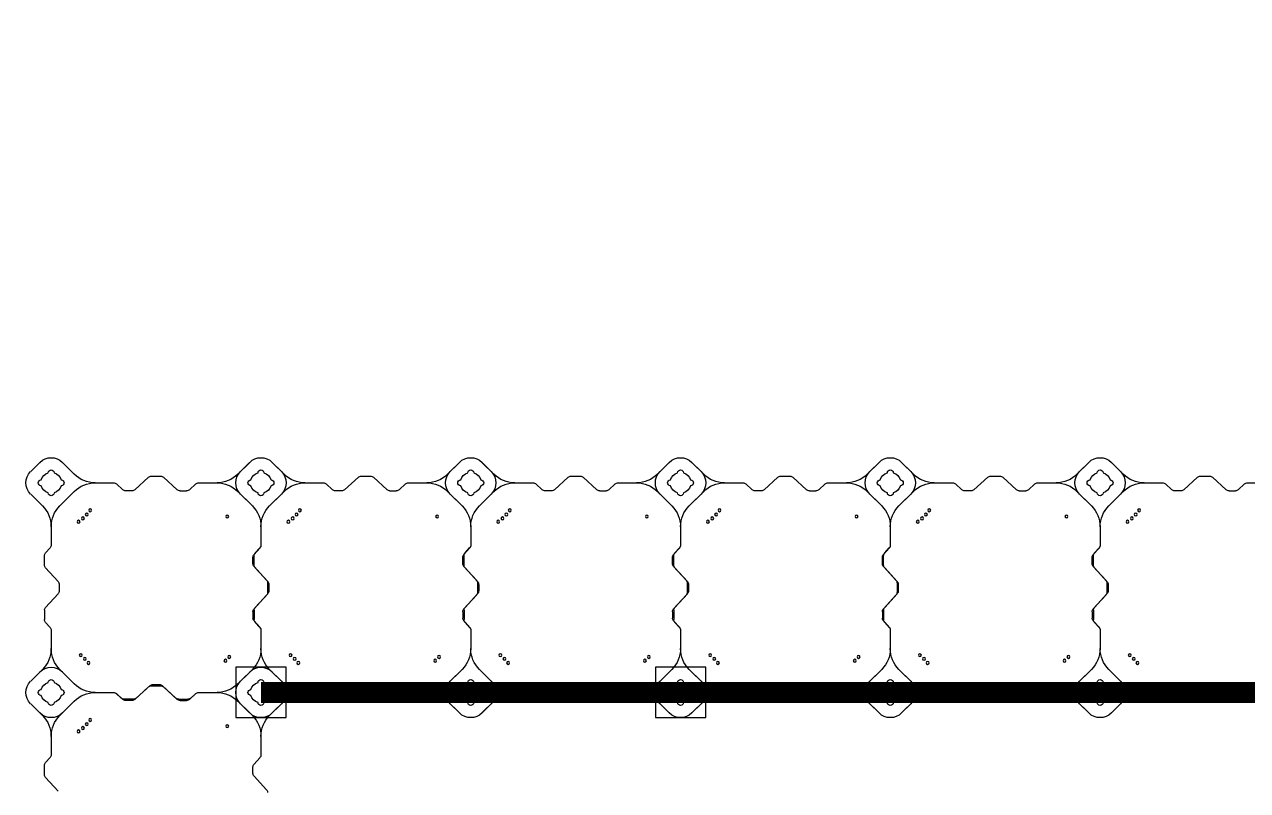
# Model space of a CAD drawing. Header units: millimetres. Extents: x -1612139 to -1260738, y 1141106 to 1536160.
# Drawn here: x -1287465 to -1284550, y 1185697 to 1187524 of the extents above; entities that cross this region are included whole.
import ezdxf

# ---------------------------------------------------------------- set-up
doc = ezdxf.new("R2010")
doc.units = ezdxf.units.MM
doc.header["$LTSCALE"] = 10
doc.layers.get('0').update_dxf_attribs({"linetype": 'CONTINUOUS'})
doc.layers.add('W-FLOAT_BOWL浮筒', color=253, linetype='CONTINUOUS')

# ---------------------------------------------------------------- blocks, each defined once
blk = doc.blocks.new('橙色')
at = {"layer": 'W-FLOAT_BOWL浮筒', "color": 30}
for p, q in [((-13.4, 702.9), (16.4, 735.6)), ((483.6, 699.4), (513.4, 732.1)), ((-16, 696.1), (-16, 673.9)), ((481, 692.6), (481, 677.4)), ((483.6, 670.6), (497.4, 655.5)), ((-13.4, 667.1), (-2.6, 655.3)), ((0, 604.7), (0, 648.5)), ((500, 604.7), (500, 648.7)), ((-48.8, 526.8), (-20.5, 555.2)), ((55.2, 520.5), (20.5, 555.2)), ((444.8, 520.5), (479.5, 555.2)), ((548.8, 526.8), (520.5, 555.2)), ((-48.8, 526.9), (-26.9, 548.8)), ((26.8, 548.8), (55.2, 520.5)), ((473.2, 548.8), (444.8, 520.5)), ((451.2, 526.9), (473.1, 548.8)), ((526.8, 548.8), (555.2, 520.5)), ((526.9, 548.8), (548.8, 526.9)), ((973.2, 548.8), (944.8, 520.5)), ((951.2, 526.9), (973.1, 548.8)), ((1026.8, 548.8), (1055.2, 520.5)), ((1026.9, 548.8), (1048.8, 526.9)), ((1473.2, 548.8), (1444.8, 520.5)), ((1451.2, 526.9), (1473.1, 548.8)), ((1526.8, 548.8), (1555.2, 520.5)), ((1526.9, 548.8), (1548.8, 526.9)), ((1973.2, 548.8), (1944.8, 520.5)), ((1951.2, 526.9), (1973.1, 548.8)), ((2026.8, 548.8), (2055.2, 520.5)), ((2026.9, 548.8), (2048.8, 526.9)), ((2473.2, 548.8), (2444.8, 520.5)), ((2451.2, 526.9), (2473.1, 548.8)), ((2526.8, 548.8), (2555.2, 520.5)), ((2526.9, 548.8), (2548.8, 526.9)), ((104.6, 500), (148.7, 500)), ((104.6, 500), (148.5, 500)), ((167.1, 513.4), (155.3, 502.6)), ((170.6, 516.4), (155.5, 502.6)), ((196.1, 516), (173.9, 516)), ((192.6, 519), (177.4, 519)), ((199.4, 516.4), (232.1, 486.6)), ((202.9, 513.4), (235.6, 483.6)), ((297.1, 513.4), (264.4, 483.6)), ((300.6, 516.4), (267.9, 486.6)), ((303.9, 516), (326.1, 516)), ((307.4, 519), (322.6, 519)), ((329.4, 516.4), (344.5, 502.6)), ((332.9, 513.4), (344.7, 502.6)), ((351.3, 500), (395.3, 500)), ((351.5, 500), (395.3, 500)), ((604.6, 500), (648.5, 500)), ((667.1, 513.4), (655.3, 502.6)), ((696.1, 516), (673.9, 516)), ((702.9, 513.4), (735.6, 483.6)), ((797.1, 513.4), (764.4, 483.6)), ((803.9, 516), (826.1, 516)), ((832.9, 513.4), (844.7, 502.6)), ((851.5, 500), (895.3, 500)), ((1104.6, 500), (1148.5, 500)), ((1167.1, 513.4), (1155.3, 502.6)), ((1196.1, 516), (1173.9, 516)), ((1202.9, 513.4), (1235.6, 483.6)), ((1297.1, 513.4), (1264.4, 483.6)), ((1303.9, 516), (1326.1, 516)), ((1332.9, 513.4), (1344.7, 502.6)), ((1351.5, 500), (1395.3, 500)), ((1604.6, 500), (1648.5, 500)), ((1667.1, 513.4), (1655.3, 502.6)), ((1696.1, 516), (1673.9, 516)), ((1702.9, 513.4), (1735.6, 483.6)), ((1797.1, 513.4), (1764.4, 483.6)), ((1803.9, 516), (1826.1, 516)), ((1832.9, 513.4), (1844.7, 502.6)), ((1851.5, 500), (1895.3, 500)), ((2104.6, 500), (2148.5, 500)), ((2167.1, 513.4), (2155.3, 502.6)), ((2196.1, 516), (2173.9, 516)), ((2202.9, 513.4), (2235.6, 483.6)), ((2297.1, 513.4), (2264.4, 483.6)), ((2303.9, 516), (2326.1, 516)), ((2332.9, 513.4), (2344.7, 502.6)), ((2351.5, 500), (2395.3, 500)), ((2604.6, 500), (2648.5, 500)), ((2667.1, 513.4), (2655.3, 502.6)), ((2696.1, 516), (2673.9, 516)), ((2702.9, 513.4), (2735.6, 483.6)), ((2797.1, 513.4), (2764.4, 483.6)), ((2803.9, 516), (2826.1, 516)), ((2832.9, 513.4), (2844.7, 502.6)), ((-48.8, 473.2), (-20.5, 444.8)), ((-26.9, 451.2), (-48.8, 473.1)), ((20.5, 444.8), (55.2, 479.5)), ((26.8, 451.2), (55.2, 479.5)), ((238.9, 484), (261.1, 484)), ((242.4, 481), (257.6, 481)), ((473.2, 451.2), (444.8, 479.5)), ((479.5, 444.8), (444.8, 479.5)), ((451.2, 473.2), (479.5, 444.8)), ((520.5, 444.8), (555.2, 479.5)), ((548.8, 473.2), (520.5, 444.8)), ((548.8, 473.1), (526.9, 451.2)), ((742.4, 481), (757.6, 481)), ((979.5, 444.8), (944.8, 479.5)), ((951.2, 473.2), (979.5, 444.8)), ((1020.5, 444.8), (1055.2, 479.5)), ((1048.8, 473.2), (1020.5, 444.8)), ((1242.4, 481), (1257.6, 481)), ((1479.5, 444.8), (1444.8, 479.5)), ((1451.2, 473.2), (1479.5, 444.8)), ((1520.5, 444.8), (1555.2, 479.5)), ((1548.8, 473.2), (1520.5, 444.8)), ((1742.4, 481), (1757.6, 481)), ((1979.5, 444.8), (1944.8, 479.5)), ((1951.2, 473.2), (1979.5, 444.8)), ((2020.5, 444.8), (2055.2, 479.5)), ((2048.8, 473.2), (2020.5, 444.8)), ((2242.4, 481), (2257.6, 481)), ((2479.5, 444.8), (2444.8, 479.5)), ((2451.2, 473.2), (2479.5, 444.8)), ((2520.5, 444.8), (2555.2, 479.5)), ((2548.8, 473.2), (2520.5, 444.8)), ((2742.4, 481), (2757.6, 481)), ((0, 351.5), (0, 395.4)), ((500, 351.3), (500, 395.4)), ((500, 351.5), (500, 395.4)), ((1000, 351.5), (1000, 395.4)), ((1000, 351.3), (1000, 395.4)), ((1500, 351.3), (1500, 395.4)), ((1500, 351.5), (1500, 395.4)), ((2000, 351.3), (2000, 395.4)), ((2000, 351.5), (2000, 395.4)), ((2500, 351.3), (2500, 395.4)), ((2500, 351.5), (2500, 395.4)), ((-16, 303.9), (-16, 326.1)), ((-13.4, 332.9), (-2.6, 344.7)), ((481, 307.4), (481, 322.6)), ((483.6, 329.4), (497.4, 344.5)), ((484, 303.9), (484, 326.1)), ((486.6, 332.9), (497.4, 344.7)), ((981, 307.4), (981, 322.6)), ((983.6, 329.4), (997.4, 344.5)), ((984, 303.9), (984, 326.1)), ((986.6, 332.9), (997.4, 344.7)), ((1481, 307.4), (1481, 322.6)), ((1483.6, 329.4), (1497.4, 344.5)), ((1484, 303.9), (1484, 326.1)), ((1486.6, 332.9), (1497.4, 344.7)), ((1981, 307.4), (1981, 322.6)), ((1983.6, 329.4), (1997.4, 344.5)), ((1984, 303.9), (1984, 326.1)), ((1986.6, 332.9), (1997.4, 344.7)), ((2481, 307.4), (2481, 322.6)), ((2483.6, 329.4), (2497.4, 344.5)), ((2484, 303.9), (2484, 326.1)), ((2486.6, 332.9), (2497.4, 344.7)), ((-13.4, 297.1), (16.4, 264.4)), ((483.6, 300.6), (513.4, 267.9)), ((486.6, 297.1), (516.4, 264.4)), ((983.6, 300.6), (1013.4, 267.9)), ((986.6, 297.1), (1016.4, 264.4)), ((1483.6, 300.6), (1513.4, 267.9)), ((1486.6, 297.1), (1516.4, 264.4)), ((1983.6, 300.6), (2013.4, 267.9)), ((1986.6, 297.1), (2016.4, 264.4)), ((2483.6, 300.6), (2513.4, 267.9)), ((2486.6, 297.1), (2516.4, 264.4)), ((-13.4, 202.9), (16.4, 235.6)), ((19, 242.4), (19, 257.6)), ((486.6, 202.9), (516.4, 235.6)), ((516, 238.9), (516, 261.1)), ((519, 242.4), (519, 257.6)), ((986.6, 202.9), (1016.4, 235.6)), ((1016, 238.9), (1016, 261.1)), ((1019, 242.4), (1019, 257.6)), ((1486.6, 202.9), (1516.4, 235.6)), ((1516, 238.9), (1516, 261.1)), ((1519, 242.4), (1519, 257.6)), ((1986.6, 202.9), (2016.4, 235.6)), ((2016, 238.9), (2016, 261.1)), ((2019, 242.4), (2019, 257.6)), ((2486.6, 202.9), (2516.4, 235.6)), ((2516, 238.9), (2516, 261.1)), ((2519, 242.4), (2519, 257.6)), ((483.6, 199.4), (513.4, 232.1)), ((983.6, 199.4), (1013.4, 232.1)), ((1483.6, 199.4), (1513.4, 232.1)), ((1983.6, 199.4), (2013.4, 232.1)), ((2483.6, 199.4), (2513.4, 232.1)), ((-16, 196.1), (-16, 173.9)), ((481, 192.6), (481, 177.4)), ((484, 196.1), (484, 173.9)), ((981, 192.6), (981, 177.4)), ((984, 196.1), (984, 173.9)), ((1481, 192.6), (1481, 177.4)), ((1484, 196.1), (1484, 173.9)), ((1981, 192.6), (1981, 177.4)), ((1984, 196.1), (1984, 173.9)), ((2481, 192.6), (2481, 177.4)), ((2484, 196.1), (2484, 173.9)), ((-13.4, 167.1), (-2.6, 155.3)), ((0, 104.7), (0, 148.5)), ((483.6, 170.6), (497.4, 155.5)), ((486.6, 167.1), (497.4, 155.3)), ((500, 104.7), (500, 148.7)), ((500, 104.7), (500, 148.5)), ((983.6, 170.6), (997.4, 155.5)), ((986.6, 167.1), (997.4, 155.3)), ((1000, 104.7), (1000, 148.7)), ((1000, 104.7), (1000, 148.5)), ((1483.6, 170.6), (1497.4, 155.5)), ((1486.6, 167.1), (1497.4, 155.3)), ((1500, 104.7), (1500, 148.7)), ((1500, 104.7), (1500, 148.5)), ((1983.6, 170.6), (1997.4, 155.5)), ((1986.6, 167.1), (1997.4, 155.3)), ((2000, 104.7), (2000, 148.7)), ((2000, 104.7), (2000, 148.5)), ((2483.6, 170.6), (2497.4, 155.5)), ((2486.6, 167.1), (2497.4, 155.3)), ((2500, 104.7), (2500, 148.7)), ((2500, 104.7), (2500, 148.5)), ((-48.8, 26.8), (-20.5, 55.2)), ((55.2, 20.5), (20.5, 55.2)), ((444.8, 20.5), (479.5, 55.2)), ((451.2, 26.8), (479.5, 55.2)), ((548.8, 26.8), (520.5, 55.2)), ((555.2, 20.5), (520.5, 55.2)), ((944.8, 20.5), (979.5, 55.2)), ((951.2, 26.8), (979.5, 55.2)), ((1055.2, 20.5), (1020.5, 55.2)), ((1048.8, 26.8), (1020.5, 55.2)), ((1444.8, 20.5), (1479.5, 55.2)), ((1451.2, 26.8), (1479.5, 55.2)), ((1548.8, 26.8), (1520.5, 55.2)), ((1555.2, 20.5), (1520.5, 55.2)), ((1944.8, 20.5), (1979.5, 55.2)), ((1951.2, 26.8), (1979.5, 55.2)), ((2048.8, 26.8), (2020.5, 55.2)), ((2055.2, 20.5), (2020.5, 55.2)), ((2444.8, 20.5), (2479.5, 55.2)), ((2451.2, 26.8), (2479.5, 55.2)), ((2548.8, 26.8), (2520.5, 55.2)), ((2555.2, 20.5), (2520.5, 55.2)), ((104.6, 0), (148.7, 0)), ((170.6, 16.4), (155.5, 2.6)), ((192.6, 19), (177.4, 19)), ((199.4, 16.4), (232.1, -13.4)), ((300.6, 16.4), (267.9, -13.4)), ((307.4, 19), (322.6, 19)), ((329.4, 16.4), (344.5, 2.6)), ((351.3, 0), (395.3, 0)), ((604.6, 0), (648.7, 0)), ((670.6, 16.4), (655.5, 2.6)), ((692.6, 19), (677.4, 19)), ((699.4, 16.4), (732.1, -13.4)), ((800.6, 16.4), (767.9, -13.4)), ((807.4, 19), (822.6, 19)), ((829.4, 16.4), (844.5, 2.6)), ((851.3, 0), (895.3, 0)), ((1104.6, 0), (1148.7, 0)), ((1170.6, 16.4), (1155.5, 2.6)), ((1192.6, 19), (1177.4, 19)), ((1199.4, 16.4), (1232.1, -13.4)), ((1300.6, 16.4), (1267.9, -13.4)), ((1307.4, 19), (1322.6, 19)), ((1329.4, 16.4), (1344.5, 2.6)), ((1351.3, 0), (1395.3, 0)), ((1604.6, 0), (1648.7, 0)), ((1670.6, 16.4), (1655.5, 2.6)), ((1692.6, 19), (1677.4, 19)), ((1699.4, 16.4), (1732.1, -13.4)), ((1800.6, 16.4), (1767.9, -13.4)), ((1807.4, 19), (1822.6, 19)), ((1829.4, 16.4), (1844.5, 2.6)), ((1851.3, 0), (1895.3, 0)), ((2104.6, 0), (2148.7, 0)), ((2170.6, 16.4), (2155.5, 2.6)), ((2192.6, 19), (2177.4, 19)), ((2199.4, 16.4), (2232.1, -13.4)), ((2300.6, 16.4), (2267.9, -13.4)), ((2307.4, 19), (2322.6, 19)), ((2329.4, 16.4), (2344.5, 2.6)), ((2351.3, 0), (2395.3, 0)), ((2604.6, 0), (2648.7, 0)), ((2670.6, 16.4), (2655.5, 2.6)), ((2692.6, 19), (2677.4, 19)), ((2699.4, 16.4), (2732.1, -13.4)), ((2800.6, 16.4), (2767.9, -13.4)), ((2807.4, 19), (2822.6, 19)), ((2829.4, 16.4), (2844.5, 2.6)), ((2851.3, 0), (2895.3, 0)), ((-26.9, -48.8), (-48.8, -26.9)), ((26.8, -48.8), (55.2, -20.5)), ((238.9, -16), (261.1, -16)), ((473.2, -48.8), (444.8, -20.5)), ((473.1, -48.8), (451.2, -26.9)), ((526.8, -48.8), (555.2, -20.5)), ((548.8, -26.9), (526.9, -48.8)), ((738.9, -16), (761.1, -16)), ((973.2, -48.8), (944.8, -20.5)), ((973.1, -48.8), (951.2, -26.9)), ((1026.8, -48.8), (1055.2, -20.5)), ((1048.8, -26.9), (1026.9, -48.8)), ((1238.9, -16), (1261.1, -16)), ((1473.2, -48.8), (1444.8, -20.5)), ((1473.1, -48.8), (1451.2, -26.9)), ((1526.8, -48.8), (1555.2, -20.5)), ((1548.8, -26.9), (1526.9, -48.8)), ((1738.9, -16), (1761.1, -16)), ((1973.2, -48.8), (1944.8, -20.5)), ((1973.1, -48.8), (1951.2, -26.9)), ((2026.8, -48.8), (2055.2, -20.5)), ((2048.8, -26.9), (2026.9, -48.8)), ((2238.9, -16), (2261.1, -16)), ((2473.2, -48.8), (2444.8, -20.5)), ((2473.1, -48.8), (2451.2, -26.9)), ((2526.8, -48.8), (2555.2, -20.5)), ((2548.8, -26.9), (2526.9, -48.8)), ((2738.9, -16), (2761.1, -16))]:
    blk.add_line(p, q, dxfattribs=at)
for centre in [(65.3, 592.9), (75.6, 584.8), (419.7, 580.3), (84.8, 575.6), (92.9, 565.3), (70.6, 411), (80.3, 419.7), (89, 429.4), (415.2, 424.4), (424.4, 415.2), (570.6, 411), (580.3, 419.7), (589, 429.4), (915.2, 424.4), (924.4, 415.2), (1070.6, 411), (1080.3, 419.7), (1089, 429.4), (1415.2, 424.4), (1424.4, 415.2), (1570.6, 411), (1580.3, 419.7), (1589, 429.4), (1915.2, 424.4), (1924.4, 415.2), (2070.6, 411), (2080.3, 419.7), (2089, 429.4), (2415.2, 424.4), (2424.4, 415.2), (2570.6, 411), (2580.3, 419.7), (2589, 429.4), (65.3, 92.9), (75.6, 84.8), (565.3, 92.9), (575.6, 84.8), (1065.3, 92.9), (1075.6, 84.8), (1565.3, 92.9), (1575.6, 84.8), (2065.3, 92.9), (2075.6, 84.8), (2565.3, 92.9), (2575.6, 84.8), (84.8, 75.6), (92.9, 65.3), (419.7, 80.3), (584.8, 75.6), (592.9, 65.3), (919.7, 80.3), (1084.8, 75.6), (1092.9, 65.3), (1419.7, 80.3), (1584.8, 75.6), (1592.9, 65.3), (1919.7, 80.3), (2084.8, 75.6), (2092.9, 65.3), (2419.7, 80.3), (2584.8, 75.6), (2592.9, 65.3)]:
    blk.add_circle(centre, 3.5, dxfattribs=at)
for centre, radius, start, end in [((506, 738.9), 10, 317.7263, 0), ((-6, 696.1), 10, 137.7263, 180), ((-6, 673.9), 10, 180, 222.2737), ((491, 692.6), 10, 137.7263, 180), ((491, 677.4), 10, 180, 222.2737), ((-10, 648.5), 10, 0, 42.2737), ((490, 648.7), 10, 0, 42.2737), ((-70, 604.7), 70, 315, 0), ((70, 604.7), 70, 180, 225), ((430, 604.7), 70, 315, 0), ((570, 604.7), 70, 180, 225), ((0, 522), 38, 45, 135), ((500, 522), 38, 45, 135), ((500, 522), 38, 45, 135), ((1000, 522), 38, 45, 135), ((1000, 522), 38, 45, 135), ((1500, 522), 38, 45, 135), ((1500, 522), 38, 45, 135), ((2000, 522), 38, 45, 135), ((2000, 522), 38, 45, 135), ((2500, 522), 38, 45, 135), ((2500, 522), 38, 45, 135), ((-22, 500), 38, 135, 225), ((-22, 500), 38, 135, 225), ((0, 524), 7, 0, 180), ((0, 524), 7, 0, 180), ((478, 500), 38, 135, 225), ((500, 524), 7, 0, 180), ((500, 524), 7, 0, 180), ((500, 524), 7, 0, 180), ((522, 500), 38, 315, 45), ((522, 500), 38, 315, 45), ((978, 500), 38, 135, 225), ((1000, 524), 7, 0, 180), ((1000, 524), 7, 0, 180), ((1022, 500), 38, 315, 45), ((1478, 500), 38, 135, 225), ((1500, 524), 7, 0, 180), ((1500, 524), 7, 0, 180), ((1522, 500), 38, 315, 45), ((1978, 500), 38, 135, 225), ((2000, 524), 7, 0, 180), ((2000, 524), 7, 0, 180), ((2022, 500), 38, 315, 45), ((2478, 500), 38, 135, 225), ((2500, 524), 7, 0, 180), ((2500, 524), 7, 0, 180), ((2522, 500), 38, 315, 45), ((-24, 500), 7, 90, 270), ((-24, 500), 7, 90, 270), ((0, 500), 25, 106.2602, 163.7398), ((0, 500), 25, 106.2602, 163.7398), ((0, 500), 25, 16.2602, 73.7398), ((0, 500), 25, 16.2602, 73.7398), ((24, 500), 7, 270, 90), ((24, 500), 7, 270, 90), ((104.7, 570), 70, 225, 270), ((104.7, 570), 70, 225, 270), ((104.7, 430), 70, 90, 135), ((104.7, 430), 70, 90, 135), ((148.5, 510), 10, 270, 312.2737), ((148.7, 510), 10, 270, 312.2737), ((173.9, 506), 10, 90, 132.2737), ((177.4, 509), 10, 90, 132.2737), ((192.6, 509), 10, 47.7263, 90), ((196.1, 506), 10, 47.7263, 90), ((303.9, 506), 10, 90, 132.2737), ((307.4, 509), 10, 90, 132.2737), ((322.6, 509), 10, 47.7263, 90), ((326.1, 506), 10, 47.7263, 90), ((351.3, 510), 10, 227.7263, 270), ((351.5, 510), 10, 227.7263, 270), ((395.3, 570), 70, 270, 315), ((395.3, 570), 70, 270, 315), ((395.3, 430), 70, 45, 90), ((395.3, 430), 70, 45, 90), ((476, 500), 7, 90, 270), ((476, 500), 7, 90, 270), ((476, 500), 7, 90, 270), ((500, 500), 25, 106.2602, 163.7398), ((500, 500), 25, 106.2602, 163.7398), ((500, 500), 25, 106.2602, 163.7398), ((500, 500), 25, 16.2602, 73.7398), ((500, 500), 25, 16.2602, 73.7398), ((500, 500), 25, 16.2602, 73.7398), ((524, 500), 7, 270, 90), ((524, 500), 7, 270, 90), ((524, 500), 7, 270, 90), ((604.7, 570), 70, 225, 270), ((604.7, 430), 70, 90, 135), ((648.5, 510), 10, 270, 312.2737), ((673.9, 506), 10, 90, 132.2737), ((696.1, 506), 10, 47.7263, 90), ((803.9, 506), 10, 90, 132.2737), ((826.1, 506), 10, 47.7263, 90), ((851.5, 510), 10, 227.7263, 270), ((895.3, 570), 70, 270, 315), ((895.3, 430), 70, 45, 90), ((976, 500), 7, 90, 270), ((976, 500), 7, 90, 270), ((1000, 500), 25, 106.2602, 163.7398), ((1000, 500), 25, 106.2602, 163.7398), ((1000, 500), 25, 16.2602, 73.7398), ((1000, 500), 25, 16.2602, 73.7398), ((1024, 500), 7, 270, 90), ((1024, 500), 7, 270, 90), ((1104.7, 570), 70, 225, 270), ((1104.7, 430), 70, 90, 135), ((1148.5, 510), 10, 270, 312.2737), ((1173.9, 506), 10, 90, 132.2737), ((1196.1, 506), 10, 47.7263, 90), ((1303.9, 506), 10, 90, 132.2737), ((1326.1, 506), 10, 47.7263, 90), ((1351.5, 510), 10, 227.7263, 270), ((1395.3, 570), 70, 270, 315), ((1395.3, 430), 70, 45, 90), ((1476, 500), 7, 90, 270), ((1476, 500), 7, 90, 270), ((1500, 500), 25, 106.2602, 163.7398), ((1500, 500), 25, 106.2602, 163.7398), ((1500, 500), 25, 16.2602, 73.7398), ((1500, 500), 25, 16.2602, 73.7398), ((1524, 500), 7, 270, 90), ((1524, 500), 7, 270, 90), ((1604.7, 570), 70, 225, 270), ((1604.7, 430), 70, 90, 135), ((1648.5, 510), 10, 270, 312.2737), ((1673.9, 506), 10, 90, 132.2737), ((1696.1, 506), 10, 47.7263, 90), ((1803.9, 506), 10, 90, 132.2737), ((1826.1, 506), 10, 47.7263, 90), ((1851.5, 510), 10, 227.7263, 270), ((1895.3, 570), 70, 270, 315), ((1895.3, 430), 70, 45, 90), ((1976, 500), 7, 90, 270), ((1976, 500), 7, 90, 270), ((2000, 500), 25, 106.2602, 163.7398), ((2000, 500), 25, 106.2602, 163.7398), ((2000, 500), 25, 16.2602, 73.7398), ((2000, 500), 25, 16.2602, 73.7398), ((2024, 500), 7, 270, 90), ((2024, 500), 7, 270, 90), ((2104.7, 570), 70, 225, 270), ((2104.7, 430), 70, 90, 135), ((2148.5, 510), 10, 270, 312.2737), ((2173.9, 506), 10, 90, 132.2737), ((2196.1, 506), 10, 47.7263, 90), ((2303.9, 506), 10, 90, 132.2737), ((2326.1, 506), 10, 47.7263, 90), ((2351.5, 510), 10, 227.7263, 270), ((2395.3, 570), 70, 270, 315), ((2395.3, 430), 70, 45, 90), ((2476, 500), 7, 90, 270), ((2476, 500), 7, 90, 270), ((2500, 500), 25, 106.2602, 163.7398), ((2500, 500), 25, 106.2602, 163.7398), ((2500, 500), 25, 16.2602, 73.7398), ((2500, 500), 25, 16.2602, 73.7398), ((2524, 500), 7, 270, 90), ((2524, 500), 7, 270, 90), ((2604.7, 570), 70, 225, 270), ((2604.7, 430), 70, 90, 135), ((2648.5, 510), 10, 270, 312.2737), ((2673.9, 506), 10, 90, 132.2737), ((2696.1, 506), 10, 47.7263, 90), ((2803.9, 506), 10, 90, 132.2737), ((2826.1, 506), 10, 47.7263, 90), ((2851.5, 510), 10, 227.7263, 270), ((0, 500), 25, 196.2602, 253.7398), ((0, 500), 25, 196.2602, 253.7398), ((0, 476), 7, 180, 0), ((0, 476), 7, 180, 0), ((0, 500), 25, 286.2602, 343.7398), ((0, 500), 25, 286.2602, 343.7398), ((238.9, 494), 10, 227.7263, 270), ((242.4, 491), 10, 227.7263, 270), ((257.6, 491), 10, 270, 312.2737), ((261.1, 494), 10, 270, 312.2737), ((500, 500), 25, 196.2602, 253.7398), ((500, 500), 25, 196.2602, 253.7398), ((500, 500), 25, 196.2602, 253.7398), ((500, 476), 7, 180, 0), ((500, 476), 7, 180, 0), ((500, 476), 7, 180, 0), ((500, 500), 25, 286.2602, 343.7398), ((500, 500), 25, 286.2602, 343.7398), ((500, 500), 25, 286.2602, 343.7398), ((742.4, 491), 10, 227.7263, 270), ((757.6, 491), 10, 270, 312.2737), ((1000, 500), 25, 196.2602, 253.7398), ((1000, 500), 25, 196.2602, 253.7398), ((1000, 476), 7, 180, 0), ((1000, 476), 7, 180, 0), ((1000, 500), 25, 286.2602, 343.7398), ((1000, 500), 25, 286.2602, 343.7398), ((1242.4, 491), 10, 227.7263, 270), ((1257.6, 491), 10, 270, 312.2737), ((1500, 500), 25, 196.2602, 253.7398), ((1500, 500), 25, 196.2602, 253.7398), ((1500, 476), 7, 180, 0), ((1500, 476), 7, 180, 0), ((1500, 500), 25, 286.2602, 343.7398), ((1500, 500), 25, 286.2602, 343.7398), ((1742.4, 491), 10, 227.7263, 270), ((1757.6, 491), 10, 270, 312.2737), ((2000, 500), 25, 196.2602, 253.7398), ((2000, 500), 25, 196.2602, 253.7398), ((2000, 476), 7, 180, 0), ((2000, 476), 7, 180, 0), ((2000, 500), 25, 286.2602, 343.7398), ((2000, 500), 25, 286.2602, 343.7398), ((2242.4, 491), 10, 227.7263, 270), ((2257.6, 491), 10, 270, 312.2737), ((2500, 500), 25, 196.2602, 253.7398), ((2500, 500), 25, 196.2602, 253.7398), ((2500, 476), 7, 180, 0), ((2500, 476), 7, 180, 0), ((2500, 500), 25, 286.2602, 343.7398), ((2500, 500), 25, 286.2602, 343.7398), ((2742.4, 491), 10, 227.7263, 270), ((2757.6, 491), 10, 270, 312.2737), ((0, 478), 38, 225, 315), ((-70, 395.3), 70, 0, 45), ((70, 395.3), 70, 135, 180), ((500, 478), 38, 225, 315), ((430, 395.3), 70, 0, 45), ((430, 395.3), 70, 0, 45), ((570, 395.3), 70, 135, 180), ((570, 395.3), 70, 135, 180), ((930, 395.3), 70, 0, 45), ((930, 395.3), 70, 0, 45), ((1070, 395.3), 70, 135, 180), ((1070, 395.3), 70, 135, 180), ((1430, 395.3), 70, 0, 45), ((1430, 395.3), 70, 0, 45), ((1570, 395.3), 70, 135, 180), ((1570, 395.3), 70, 135, 180), ((1930, 395.3), 70, 0, 45), ((1930, 395.3), 70, 0, 45), ((2070, 395.3), 70, 135, 180), ((2070, 395.3), 70, 135, 180), ((2430, 395.3), 70, 0, 45), ((2430, 395.3), 70, 0, 45), ((2570, 395.3), 70, 135, 180), ((2570, 395.3), 70, 135, 180), ((-10, 351.5), 10, 317.7263, 0), ((490, 351.5), 10, 317.7263, 0), ((490, 351.3), 10, 317.7263, 0), ((990, 351.5), 10, 317.7263, 0), ((990, 351.3), 10, 317.7263, 0), ((1490, 351.5), 10, 317.7263, 0), ((1490, 351.3), 10, 317.7263, 0), ((1990, 351.5), 10, 317.7263, 0), ((1990, 351.3), 10, 317.7263, 0), ((2490, 351.5), 10, 317.7263, 0), ((2490, 351.3), 10, 317.7263, 0), ((-6, 326.1), 10, 137.7263, 180), ((491, 322.6), 10, 137.7263, 180), ((494, 326.1), 10, 137.7263, 180), ((991, 322.6), 10, 137.7263, 180), ((994, 326.1), 10, 137.7263, 180), ((1491, 322.6), 10, 137.7263, 180), ((1494, 326.1), 10, 137.7263, 180), ((1991, 322.6), 10, 137.7263, 180), ((1994, 326.1), 10, 137.7263, 180), ((2491, 322.6), 10, 137.7263, 180), ((2494, 326.1), 10, 137.7263, 180), ((-6, 303.9), 10, 180, 222.2737), ((491, 307.4), 10, 180, 222.2737), ((494, 303.9), 10, 180, 222.2737), ((991, 307.4), 10, 180, 222.2737), ((994, 303.9), 10, 180, 222.2737), ((1491, 307.4), 10, 180, 222.2737), ((1494, 303.9), 10, 180, 222.2737), ((1991, 307.4), 10, 180, 222.2737), ((1994, 303.9), 10, 180, 222.2737), ((2491, 307.4), 10, 180, 222.2737), ((2494, 303.9), 10, 180, 222.2737), ((9, 257.6), 10, 0, 42.2737), ((506, 261.1), 10, 0, 42.2737), ((509, 257.6), 10, 0, 42.2737), ((1006, 261.1), 10, 0, 42.2737), ((1009, 257.6), 10, 0, 42.2737), ((1506, 261.1), 10, 0, 42.2737), ((1509, 257.6), 10, 0, 42.2737), ((2006, 261.1), 10, 0, 42.2737), ((2009, 257.6), 10, 0, 42.2737), ((2506, 261.1), 10, 0, 42.2737), ((2509, 257.6), 10, 0, 42.2737), ((9, 242.4), 10, 317.7263, 0), ((506, 238.9), 10, 317.7263, 0), ((509, 242.4), 10, 317.7263, 0), ((1006, 238.9), 10, 317.7263, 0), ((1009, 242.4), 10, 317.7263, 0), ((1506, 238.9), 10, 317.7263, 0), ((1509, 242.4), 10, 317.7263, 0), ((2006, 238.9), 10, 317.7263, 0), ((2009, 242.4), 10, 317.7263, 0), ((2506, 238.9), 10, 317.7263, 0), ((2509, 242.4), 10, 317.7263, 0), ((-6, 196.1), 10, 137.7263, 180), ((491, 192.6), 10, 137.7263, 180), ((491, 177.4), 10, 180, 222.2737), ((494, 196.1), 10, 137.7263, 180), ((991, 192.6), 10, 137.7263, 180), ((991, 177.4), 10, 180, 222.2737), ((994, 196.1), 10, 137.7263, 180), ((1491, 192.6), 10, 137.7263, 180), ((1491, 177.4), 10, 180, 222.2737), ((1494, 196.1), 10, 137.7263, 180), ((1991, 192.6), 10, 137.7263, 180), ((1991, 177.4), 10, 180, 222.2737), ((1994, 196.1), 10, 137.7263, 180), ((2491, 192.6), 10, 137.7263, 180), ((2491, 177.4), 10, 180, 222.2737), ((2494, 196.1), 10, 137.7263, 180), ((-6, 173.9), 10, 180, 222.2737), ((-10, 148.5), 10, 0, 42.2737), ((494, 173.9), 10, 180, 222.2737), ((490, 148.7), 10, 0, 42.2737), ((490, 148.5), 10, 0, 42.2737), ((994, 173.9), 10, 180, 222.2737), ((990, 148.7), 10, 0, 42.2737), ((990, 148.5), 10, 0, 42.2737), ((1494, 173.9), 10, 180, 222.2737), ((1490, 148.7), 10, 0, 42.2737), ((1490, 148.5), 10, 0, 42.2737), ((1994, 173.9), 10, 180, 222.2737), ((1990, 148.7), 10, 0, 42.2737), ((1990, 148.5), 10, 0, 42.2737), ((2494, 173.9), 10, 180, 222.2737), ((2490, 148.7), 10, 0, 42.2737), ((2490, 148.5), 10, 0, 42.2737), ((-70, 104.7), 70, 315, 0), ((70, 104.7), 70, 180, 225), ((430, 104.7), 70, 315, 0), ((430, 104.7), 70, 315, 0), ((570, 104.7), 70, 180, 225), ((570, 104.7), 70, 180, 225), ((930, 104.7), 70, 315, 0), ((930, 104.7), 70, 315, 0), ((1070, 104.7), 70, 180, 225), ((1070, 104.7), 70, 180, 225), ((1430, 104.7), 70, 315, 0), ((1430, 104.7), 70, 315, 0), ((1570, 104.7), 70, 180, 225), ((1570, 104.7), 70, 180, 225), ((1930, 104.7), 70, 315, 0), ((1930, 104.7), 70, 315, 0), ((2070, 104.7), 70, 180, 225), ((2070, 104.7), 70, 180, 225), ((2430, 104.7), 70, 315, 0), ((2430, 104.7), 70, 315, 0), ((2570, 104.7), 70, 180, 225), ((2570, 104.7), 70, 180, 225), ((0, 24), 7, 0, 180), ((500, 24), 7, 0, 180), ((500, 24), 7, 0, 180), ((1000, 24), 7, 0, 180), ((1000, 24), 7, 0, 180), ((1500, 24), 7, 0, 180), ((1500, 24), 7, 0, 180), ((2000, 24), 7, 0, 180), ((2000, 24), 7, 0, 180), ((2500, 24), 7, 0, 180), ((2500, 24), 7, 0, 180), ((-22, 0), 38, 135, 225), ((-24, 0), 7, 90, 270), ((0, 0), 25, 106.2602, 163.7398), ((0, 0), 25, 16.2602, 73.7398), ((24, 0), 7, 270, 90), ((104.7, 70), 70, 225, 270), ((104.7, -70), 70, 90, 135), ((148.7, 10), 10, 270, 312.2737), ((177.4, 9), 10, 90, 132.2737), ((192.6, 9), 10, 47.7263, 90), ((307.4, 9), 10, 90, 132.2737), ((322.6, 9), 10, 47.7263, 90), ((351.3, 10), 10, 227.7263, 270), ((395.3, 70), 70, 270, 315), ((395.3, -70), 70, 45, 90), ((478, 0), 38, 135, 225), ((476, 0), 7, 90, 270), ((476, 0), 7, 90, 270), ((500, 0), 25, 106.2602, 163.7398), ((500, 0), 25, 106.2602, 163.7398), ((500, 0), 25, 16.2602, 73.7398), ((500, 0), 25, 16.2602, 73.7398), ((524, 0), 7, 270, 90), ((524, 0), 7, 270, 90), ((522, 0), 38, 315, 45), ((604.7, 70), 70, 225, 270), ((604.7, -70), 70, 90, 135), ((648.7, 10), 10, 270, 312.2737), ((677.4, 9), 10, 90, 132.2737), ((692.6, 9), 10, 47.7263, 90), ((807.4, 9), 10, 90, 132.2737), ((822.6, 9), 10, 47.7263, 90), ((851.3, 10), 10, 227.7263, 270), ((895.3, 70), 70, 270, 315), ((895.3, -70), 70, 45, 90), ((978, 0), 38, 135, 225), ((976, 0), 7, 90, 270), ((976, 0), 7, 90, 270), ((1000, 0), 25, 106.2602, 163.7398), ((1000, 0), 25, 106.2602, 163.7398), ((1000, 0), 25, 16.2602, 73.7398), ((1000, 0), 25, 16.2602, 73.7398), ((1024, 0), 7, 270, 90), ((1024, 0), 7, 270, 90), ((1022, 0), 38, 315, 45), ((1104.7, 70), 70, 225, 270), ((1104.7, -70), 70, 90, 135), ((1148.7, 10), 10, 270, 312.2737), ((1177.4, 9), 10, 90, 132.2737), ((1192.6, 9), 10, 47.7263, 90), ((1307.4, 9), 10, 90, 132.2737), ((1322.6, 9), 10, 47.7263, 90), ((1351.3, 10), 10, 227.7263, 270), ((1395.3, 70), 70, 270, 315), ((1395.3, -70), 70, 45, 90), ((1478, 0), 38, 135, 225), ((1476, 0), 7, 90, 270), ((1476, 0), 7, 90, 270), ((1500, 0), 25, 106.2602, 163.7398), ((1500, 0), 25, 106.2602, 163.7398), ((1500, 0), 25, 16.2602, 73.7398), ((1500, 0), 25, 16.2602, 73.7398), ((1524, 0), 7, 270, 90), ((1524, 0), 7, 270, 90), ((1522, 0), 38, 315, 45), ((1604.7, 70), 70, 225, 270), ((1604.7, -70), 70, 90, 135), ((1648.7, 10), 10, 270, 312.2737), ((1677.4, 9), 10, 90, 132.2737), ((1692.6, 9), 10, 47.7263, 90), ((1807.4, 9), 10, 90, 132.2737), ((1822.6, 9), 10, 47.7263, 90), ((1851.3, 10), 10, 227.7263, 270), ((1895.3, 70), 70, 270, 315), ((1895.3, -70), 70, 45, 90), ((1978, 0), 38, 135, 225), ((1976, 0), 7, 90, 270), ((1976, 0), 7, 90, 270), ((2000, 0), 25, 106.2602, 163.7398), ((2000, 0), 25, 106.2602, 163.7398), ((2000, 0), 25, 16.2602, 73.7398), ((2000, 0), 25, 16.2602, 73.7398), ((2024, 0), 7, 270, 90), ((2024, 0), 7, 270, 90), ((2022, 0), 38, 315, 45), ((2104.7, 70), 70, 225, 270), ((2104.7, -70), 70, 90, 135), ((2148.7, 10), 10, 270, 312.2737), ((2177.4, 9), 10, 90, 132.2737), ((2192.6, 9), 10, 47.7263, 90), ((2307.4, 9), 10, 90, 132.2737), ((2322.6, 9), 10, 47.7263, 90), ((2351.3, 10), 10, 227.7263, 270), ((2395.3, 70), 70, 270, 315), ((2395.3, -70), 70, 45, 90), ((2478, 0), 38, 135, 225), ((2476, 0), 7, 90, 270), ((2476, 0), 7, 90, 270), ((2500, 0), 25, 106.2602, 163.7398), ((2500, 0), 25, 106.2602, 163.7398), ((2500, 0), 25, 16.2602, 73.7398), ((2500, 0), 25, 16.2602, 73.7398), ((2524, 0), 7, 270, 90), ((2524, 0), 7, 270, 90), ((2522, 0), 38, 315, 45), ((2604.7, 70), 70, 225, 270), ((2604.7, -70), 70, 90, 135), ((2648.7, 10), 10, 270, 312.2737), ((2677.4, 9), 10, 90, 132.2737), ((2692.6, 9), 10, 47.7263, 90), ((2807.4, 9), 10, 90, 132.2737), ((2822.6, 9), 10, 47.7263, 90), ((2851.3, 10), 10, 227.7263, 270), ((0, 0), 25, 196.2602, 253.7398), ((0, -24), 7, 180, 0), ((0, 0), 25, 286.2602, 343.7398), ((238.9, -6), 10, 227.7263, 270), ((261.1, -6), 10, 270, 312.2737), ((500, 0), 25, 196.2602, 253.7398), ((500, 0), 25, 196.2602, 253.7398), ((500, -24), 7, 180, 0), ((500, -24), 7, 180, 0), ((500, 0), 25, 286.2602, 343.7398), ((500, 0), 25, 286.2602, 343.7398), ((738.9, -6), 10, 227.7263, 270), ((761.1, -6), 10, 270, 312.2737), ((1000, 0), 25, 196.2602, 253.7398), ((1000, 0), 25, 196.2602, 253.7398), ((1000, -24), 7, 180, 0), ((1000, -24), 7, 180, 0), ((1000, 0), 25, 286.2602, 343.7398), ((1000, 0), 25, 286.2602, 343.7398), ((1238.9, -6), 10, 227.7263, 270), ((1261.1, -6), 10, 270, 312.2737), ((1500, 0), 25, 196.2602, 253.7398), ((1500, 0), 25, 196.2602, 253.7398), ((1500, -24), 7, 180, 0), ((1500, -24), 7, 180, 0), ((1500, 0), 25, 286.2602, 343.7398), ((1500, 0), 25, 286.2602, 343.7398), ((1738.9, -6), 10, 227.7263, 270), ((1761.1, -6), 10, 270, 312.2737), ((2000, 0), 25, 196.2602, 253.7398), ((2000, 0), 25, 196.2602, 253.7398), ((2000, -24), 7, 180, 0), ((2000, -24), 7, 180, 0), ((2000, 0), 25, 286.2602, 343.7398), ((2000, 0), 25, 286.2602, 343.7398), ((2238.9, -6), 10, 227.7263, 270), ((2261.1, -6), 10, 270, 312.2737), ((2500, 0), 25, 196.2602, 253.7398), ((2500, 0), 25, 196.2602, 253.7398), ((2500, -24), 7, 180, 0), ((2500, -24), 7, 180, 0), ((2500, 0), 25, 286.2602, 343.7398), ((2500, 0), 25, 286.2602, 343.7398), ((2738.9, -6), 10, 227.7263, 270), ((2761.1, -6), 10, 270, 312.2737), ((0, -22), 38, 225, 315), ((500, -22), 38, 225, 315), ((500, -22), 38, 225, 315), ((1000, -22), 38, 225, 315), ((1000, -22), 38, 225, 315), ((1500, -22), 38, 225, 315), ((1500, -22), 38, 225, 315), ((2000, -22), 38, 225, 315), ((2000, -22), 38, 225, 315), ((2500, -22), 38, 225, 315), ((2500, -22), 38, 225, 315)]:
    blk.add_arc(centre, radius, start, end, dxfattribs=at)
blk = doc.blocks.new('LGZ')
at = {"color": 6}
blk.add_lwpolyline([(-60, -60), (60, -60), (60, 60), (-60, 60)], close=True, dxfattribs=at)

msp = doc.modelspace()

# ---------------------------------------------------------------- linework, layer by layer
at = {"color": 6, "const_width": 50}
msp.add_lwpolyline([(-1286901, 1185931), (-1277901, 1185931), (-1277901, 1197931), (-1276901, 1197931), (-1276901, 1185931), (-1266901, 1185931), (-1266901, 1197931), (-1265901, 1197931), (-1265901, 1183931)], dxfattribs=at)

# ---------------------------------------------------------------- block references
at = {"xscale": -1, "rotation": 180}
msp.add_blockref('橙色', (-1287401, 1186431), dxfattribs=at)
for p in [(-1286901, 1185931), (-1285901, 1185931)]:
    msp.add_blockref('LGZ', p)

doc.saveas('drawing.dxf')
